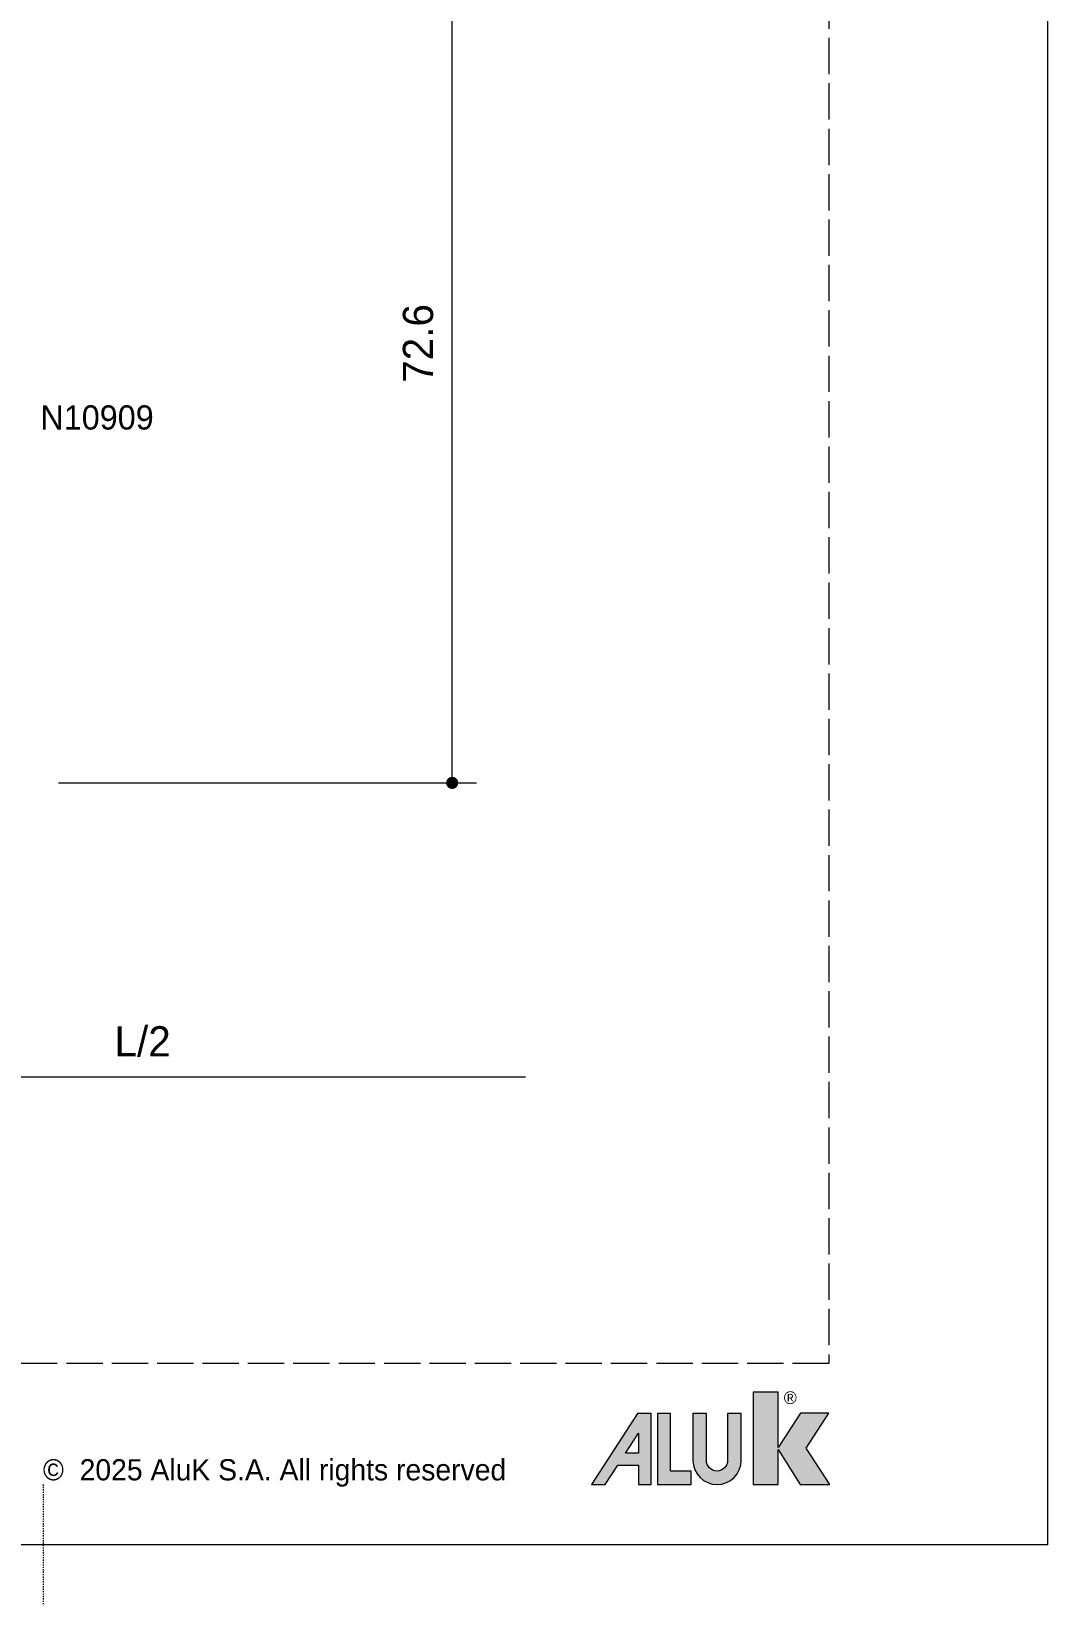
# Model space of a CAD drawing. Header units: millimetres. Extents: x -576 to 4430, y -1196 to 2690.
# Drawn here: x 1426 to 1510, y -1196 to -1066 of the extents above; entities that cross this region are included whole.
import ezdxf

# ---------------------------------------------------------------- set-up
doc = ezdxf.new("R2010")
doc.units = ezdxf.units.MM
doc.header["$LTSCALE"] = 0.25
doc.header["$MEASUREMENT"] = 0
doc.linetypes.add('ACAD_ISO02W100', pattern=[15, 12, -3])
doc.linetypes.add('DOT2', pattern=[0.125, 0, -0.125])
doc.layers.get('0').update_dxf_attribs({"lineweight": 5})
doc.layers.get('Defpoints').update_dxf_attribs({"lineweight": 5})
doc.layers.add('01_ALUK Logo', color=7, linetype='Continuous')
doc.layers.add('01_Dimension', color=251, linetype='Continuous', lineweight=9)
doc.layers.add('01_Text', color=40, linetype='Continuous', lineweight=25)
doc.layers.add('02_Block Frame', color=7, linetype='Continuous', lineweight=5, true_color=0xe2001a, plot=False)
doc.layers.add('02_Layout Grid', color=252, linetype='DOT2', lineweight=5, plot=False, transparency=0.5)
doc.styles.add('Aluk Text', font='GOTHIC.TTF')
doc.styles.get("Standard").update_dxf_attribs({"font": 'arial.ttf'})
doc.dimstyles.new('ALUK Manual 1-1', dxfattribs={"dimtxt": 2.5, "dimasz": 1, "dimexe": 2, "dimexo": 4, "dimgap": 1.5, "dimtad": 3, "dimdec": 1, "dimdsep": 46, "dimtxsty": 'Aluk Text', "dimblk": 'DOT', "dimcen": 0, "dimclrd": 256, "dimclre": 256, "dimclrt": 2, "dimaunit": 1, "dimadec": 0, "dimazin": 0, "dimtfac": 0.7, "dimtdec": 1, "dimtmove": 0, "dimatfit": 3, "dimldrblk": 'DOT', "dimfxl": 1, "dimtolj": 2, "dimlwd": -1, "dimlwe": -1, "dimarcsym": 0})

# ---------------------------------------------------------------- blocks, each defined once
blk = doc.blocks.new('_Dot')
at = {"color": 0, "linetype": 'ByBlock', "lineweight": -2}
blk.add_line((-0.5, 0), (-1, 0), dxfattribs=at)
at = {"color": 0, "linetype": 'ByBlock', "const_width": 0.5}
blk.add_lwpolyline([(-0.25, 0, 1), (0.25, 0, 1)], format="xyb", close=True, dxfattribs=at)
blk = doc.blocks.new('*D328')
at = {"layer": '01_Dimension', "ltscale": 0.25, "transparency": 16777216}
for p, q in [((1428.09, -1055.44), (1462.81, -1055.44)), ((1460.81, -1127.04), (1460.81, -1056.44)), ((1428.29, -1128.04), (1462.81, -1128.04))]:
    blk.add_line(p, q, dxfattribs=at)
at = {"layer": 'Defpoints', "color": 0, "ltscale": 0.25, "transparency": 16777216}
for p in [(1424.09, -1055.44), (1460.81, -1055.44), (1424.29, -1128.04)]:
    blk.add_point(p, dxfattribs=at)
at = {"layer": '01_Dimension', "ltscale": 0.25, "transparency": 16777216}
for p, rotation in [((1460.81, -1055.44), 90), ((1460.81, -1128.04), 270)]:
    blk.add_blockref('_Dot', p, dxfattribs=dict(at, rotation=rotation))
at = {"layer": '01_Dimension', "color": 2, "ltscale": 0.25, "transparency": 16777216, "insert": (1458, -1091.74), "char_height": 2.5, "attachment_point": 5, "rotation": 90, "style": 'Aluk Text'}
blk.add_mtext('\\A2;72.6', dxfattribs=at)
blk = doc.blocks.new('*D334')
at = {"layer": '01_Dimension', "ltscale": 0.25, "transparency": 16777216}
for p, q in [((1402.59, -1138.86), (1402.59, -1154.36)), ((1466.87, -1152.36), (1403.59, -1152.36))]:
    blk.add_line(p, q, dxfattribs=at)
at = {"layer": 'Defpoints', "color": 0, "ltscale": 0.25, "transparency": 16777216}
for p in [(1402.59, -1134.86), (1402.59, -1152.36), (1466.87, -1156.85)]:
    blk.add_point(p, dxfattribs=at)
at = {"layer": '01_Dimension', "ltscale": 0.25, "transparency": 16777216, "rotation": 180}
blk.add_blockref('_Dot', (1402.59, -1152.36), dxfattribs=at)
at = {"layer": '01_Dimension', "color": 2, "ltscale": 0.25, "transparency": 16777216, "insert": (1435.23, -1149.41), "char_height": 2.5, "attachment_point": 5, "style": 'Aluk Text'}
blk.add_mtext('\\A2;L/2', dxfattribs=at)
blk = doc.blocks.new('_None')
blk = doc.blocks.new('A$C14581')
at = {"layer": '01_Text', "insert": (0, -0.19), "char_height": 2, "attachment_point": 7, "style": 'Aluk Text'}
blk.add_mtext_dynamic_manual_height_columns('{\\fPoppins|b0|i0|c0|p2;\\H0.875x;©  2025 AluK S.A. All rights reserved}', width=51.3351, gutter_width=204.25, heights=[0], dxfattribs=at)
blk = doc.blocks.new('AluK Logo')
at = {"layer": '01_ALUK Logo', "true_color": 0xe2001a}
h = blk.add_hatch(color=242, dxfattribs=at)
h.dxf.hatch_style = 1
h.paths.add_polyline_path([(18.02, 3.04), (19.92, 5.98), (17.56, 5.98), (15.66, 3.11), (15.66, 7.76), (13.58, 7.76), (13.58, 0), (15.66, 0), (15.66, 2.93), (17.53, 0), (20, 0)])
at = {"layer": '01_ALUK Logo', "true_color": 0x323338}
h = blk.add_hatch(color=250, dxfattribs=at)
h.dxf.hatch_style = 1
h.paths.add_polyline_path([(3.94, 0), (5.02, 0), (5.02, 5.96), (3.87, 5.96), (0, 0), (1.15, 0), (2.2, 1.63), (3.94, 1.63)])
h.paths.add_polyline_path([(3.95, 2.64), (2.86, 2.64), (3.95, 4.31)], flags=16)
h = blk.add_hatch(color=250, dxfattribs=at)
h.dxf.hatch_style = 1
h.paths.add_polyline_path([(6.62, 1.12), (6.62, 5.97), (5.53, 5.97), (5.53, 0), (8.38, 0), (8.38, 1.12)])
h = blk.add_hatch(color=250, dxfattribs=at)
h.dxf.hatch_style = 1
h.paths.add_polyline_path([(12.57, 5.97), (11.43, 5.97), (11.43, 2.02, -1), (9.65, 2.02), (9.65, 5.97), (8.52, 5.97), (8.52, 2.02, 0.999791), (12.57, 2.02)])
at = {"layer": '01_ALUK Logo', "color": 242, "lineweight": 0, "true_color": 0xe2001a}
blk.add_lwpolyline([(17.53, 0), (20, 0), (18.02, 3.04), (19.92, 5.98), (17.56, 5.98), (15.66, 3.11), (15.66, 7.76), (13.58, 7.76), (13.58, 0), (15.66, 0), (15.66, 2.93)], close=True, dxfattribs=at)
at = {"layer": '01_ALUK Logo', "color": 250, "lineweight": 0, "true_color": 0x323338}
for points in [[(2.2, 1.63), (3.94, 1.63), (3.94, 0), (5.02, 0), (5.02, 5.96), (3.87, 5.96), (0, 0), (1.15, 0)], [(8.38, 0), (8.38, 1.12), (6.62, 1.12), (6.62, 5.97), (5.53, 5.97), (5.53, 0)], [(2.86, 2.64), (3.95, 4.31), (3.95, 2.64)]]:
    blk.add_lwpolyline(points, close=True, dxfattribs=at)
blk.add_lwpolyline([(9.65, 2.02), (9.65, 5.97), (8.52, 5.97), (8.52, 2.02, 1), (12.57, 2.02), (12.57, 5.97), (11.43, 5.97), (11.43, 2.02, -1)], format="xyb", close=True, dxfattribs=at)
at = {"layer": '01_ALUK Logo', "color": 242, "lineweight": 0, "true_color": 0xe2001a, "insert": (16.69, 7.28), "char_height": 1.06, "attachment_point": 5}
blk.add_mtext_dynamic_manual_height_columns('®', width=0.2845, gutter_width=0.756, heights=[0], dxfattribs=at)
blk = doc.blocks.new('PAGE pari')
at = {"layer": '02_Block Frame'}
blk.add_lwpolyline([(0, 0), (0, 297), (210, 297), (210, 0)], close=True, dxfattribs=at)
at = {"layer": '02_Block Frame', "linetype": 'ACAD_ISO02W100'}
blk.add_lwpolyline([(14.93, 15), (14.93, 282), (191.93, 282), (191.93, 15)], close=True, dxfattribs=at)
at = {"layer": '02_Layout Grid', "color": 6, "ltscale": 0.25}
blk.add_line((127, 5), (127, -5), dxfattribs=at)
at = {"layer": '01_ALUK Logo', "xscale": 0.9841678626162992, "yscale": 0.9841678626162992, "zscale": 0.9841678626162992}
blk.add_blockref('AluK Logo', (172.32, 5), dxfattribs=at)
at = {"layer": '01_Text'}
blk.add_blockref('A$C14581', (127, 5), dxfattribs=at)

msp = doc.modelspace()

# ---------------------------------------------------------------- block references
msp.add_blockref('PAGE pari', (1300, -1191))

# ---------------------------------------------------------------- texts
at = {"layer": '01_Text', "style": 'Aluk Text'}
msp.add_text('N10909', height=2, dxfattribs=at).set_placement((1426.78, -1098.851))

# ---------------------------------------------------------------- dimensions: what is measured, and where the dimension line sits
at = {"layer": '01_Dimension', "ltscale": 0.25}
dim = msp.add_linear_dim(base=(1460.808, -1055.443), p1=(1424.291, -1128.044), p2=(1424.091, -1055.443), angle=90, dimstyle='ALUK Manual 1-1', dxfattribs=at)
dim.commit()
dim.dimension.update_dxf_attribs({"geometry": '*D328', "text_midpoint": (1457.996, -1091.743)})
dim = msp.add_linear_dim(base=(1402.594, -1152.363), p1=(1466.87, -1156.846), p2=(1402.594, -1134.861), angle=180, text='L/2', dimstyle='ALUK Manual 1-1', override={"dimblk1": 'None', "dimblk2": 'Dot', "dimsah": 1, "dimse1": 1}, dxfattribs=at)
dim.commit()
dim.dimension.update_dxf_attribs({"geometry": '*D334', "text_midpoint": (1435.232, -1149.412)})

doc.saveas('drawing.dxf')
